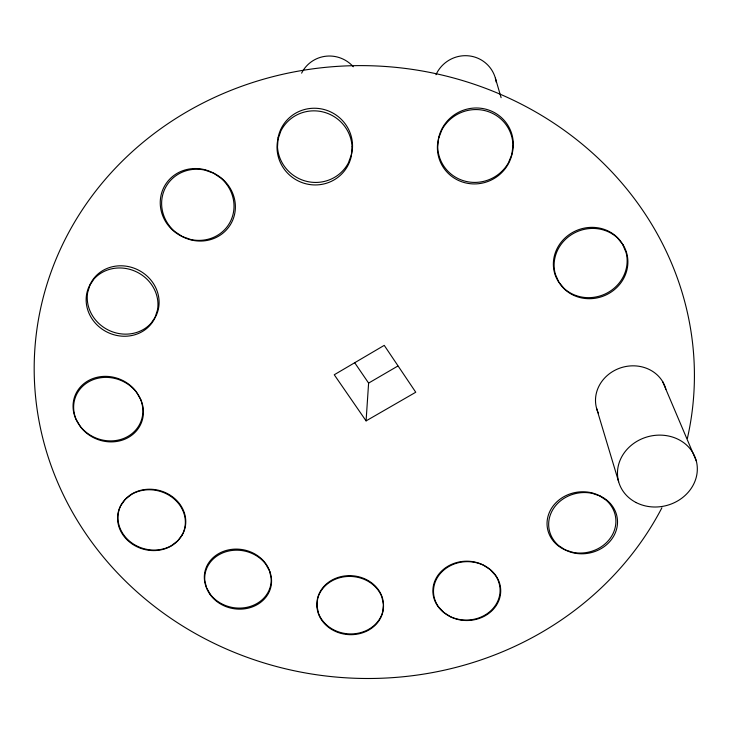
<?xml version="1.0" encoding="UTF-8"?>
<svg xmlns="http://www.w3.org/2000/svg" width="734" height="734" viewBox="0 0 734 734"><rect width="100%" height="100%" fill="white"/><g stroke="black" fill="none" stroke-linecap="round" stroke-linejoin="round"><path stroke-width="1.1" d="M366.082 420.885L334.254 374.762L384.24 345.365L415.756 392.24L366.082 420.885L368.606 383.093L354.614 362.596M368.606 383.093L397.81 366.064M662.563 381.46L696.3 460.952M596.604 408.416L618.661 481.798M495.386 78.189L501.111 97.677M661.912 507.763A330.245 306.298 4.3 0 1 107.632 562.07A330.245 306.298 4.3 0 1 286.829 73.382A330.245 306.298 4.3 0 1 687.419 438.207M598.504 413.37A35.948 32.507 -16.1 0 1 619.835 368.129A35.948 32.507 -16.1 0 1 665.903 389.304M435.968 74.73A32.048 31.424 -43.4 0 1 469.356 55.922A32.048 31.424 -43.4 0 1 496.257 82.236M301.61 73.152A31.828 31.397 48 0 1 353.302 66.748M278.122 137.478L277.489 147.13A37.746 36.92 27.8 0 0 307.363 181.527A37.746 36.92 27.8 0 0 348.393 162.893L351.687 153.865A37.746 36.92 27.8 0 0 322.602 109.155A37.746 36.92 27.8 0 0 278.122 137.478M352.072 146.791L351.265 156.415A37.718 36.874 27.2 0 1 306.959 184.032A37.718 36.874 27.2 0 1 277.736 140.038L280.893 130.918A37.718 36.874 27.2 0 1 322.198 111.761A37.718 36.874 27.2 0 1 352.072 146.791M317.583 599.063L316.932 606.642A33.342 29.103 4.1 0 0 351.825 634.671A33.342 29.103 4.1 0 0 383.487 604.935L382.001 597.403A33.342 29.103 4.1 0 0 348.567 576.429A33.342 29.103 4.1 0 0 317.583 599.063M383.487 604.174L382.698 611.734A33.342 29.121 4.1 0 1 351.806 633.919A33.342 29.121 4.1 0 1 318.538 613.367L316.914 605.88A33.342 29.121 4.1 0 1 348.558 575.658A33.342 29.121 4.1 0 1 383.487 604.174M438.748 137.322L437.73 147.002A37.994 37.012 -26.7 0 0 466.411 181.5A37.994 37.012 -26.7 0 0 508.433 162.82L512.112 153.755A37.994 37.012 -26.7 0 0 484.633 108.907A37.994 37.012 -26.7 0 0 438.748 137.322M512.947 145.635L511.754 155.287A37.975 36.994 -26.3 0 1 466.053 183.014A37.975 36.994 -26.3 0 1 438.418 138.864L441.951 129.707A37.975 36.994 -26.3 0 1 484.293 110.485A37.975 36.994 -26.3 0 1 512.947 145.635M90.227 284.205L87.63 292.609A36.526 33.553 26.9 0 0 108.577 330.181A36.526 33.553 26.9 0 0 150.938 323.419L155.874 316.226A36.526 33.553 26.9 0 0 137.79 269.773A36.526 33.553 26.9 0 0 90.227 284.205M157.471 310.042L154.746 318.345A36.498 33.507 26.8 0 1 107.448 332.273A36.498 33.507 26.8 0 1 89.126 286.361L93.98 279.021A36.498 33.507 26.8 0 1 136.689 271.956A36.498 33.507 26.8 0 1 157.471 310.042M125.532 498.955L120.89 505.469A34.195 30.112 15.7 0 0 130.377 541.848A34.195 30.112 15.7 0 0 171.472 545.582L177.931 540.619A34.195 30.112 15.7 0 0 173.398 497.469A34.195 30.112 15.7 0 0 125.532 498.955M182.225 534.747L177.518 541.141A34.186 30.103 15.7 0 1 129.936 542.343A34.186 30.103 15.7 0 1 125.119 499.496L131.588 494.395A34.186 30.103 15.7 0 1 173.022 498.028A34.186 30.103 15.7 0 1 182.225 534.747M572.346 552.262L564.125 549.472A34.535 30.544 -9.2 0 1 551.775 507.928A34.535 30.544 -9.2 0 1 599.017 495.459L606.137 500.193A34.535 30.544 -9.2 0 1 611.128 536.958A34.535 30.544 -9.2 0 1 572.346 552.262M600.641 496.221L592.31 493.358A34.535 30.525 -9.2 0 0 553.372 508.745A34.535 30.525 -9.2 0 0 558.675 545.61L565.731 550.216A34.535 30.525 -9.2 0 0 612.771 537.655A34.535 30.525 -9.2 0 0 600.641 496.221M190.739 239.504L181.628 236.302A37.406 35.397 30.8 0 1 163.71 187.684A37.406 35.397 30.8 0 1 212.869 172.738L221.026 178.234A37.406 35.397 30.8 0 1 230.513 221.301A37.406 35.397 30.8 0 1 190.739 239.504M214.255 173.435L205.006 170.123A37.388 35.397 30.7 0 0 165.058 188.445A37.388 35.397 30.7 0 0 174.921 231.632L182.995 236.972A37.388 35.397 30.7 0 0 231.916 221.916A37.388 35.397 30.7 0 0 214.255 173.435M450.364 616.606L443.327 612.174A33.617 29.443 -2 0 1 442.235 570.446A33.617 29.443 -2 0 1 489.881 569.309L495.358 575.328A33.617 29.443 -2 0 1 490.688 610.871A33.617 29.443 -2 0 1 450.364 616.606M490.514 569.768L483.412 565.217A33.617 29.433 -2 0 0 442.822 570.933A33.617 29.433 -2 0 0 438.455 606.724L443.942 612.615A33.617 29.433 -2 0 0 491.349 611.284A33.617 29.433 -2 0 0 490.514 569.768M564.061 288.398L558.253 281.416A37.223 34.81 -22 0 1 572.116 232.733A37.223 34.81 -22 0 1 622.515 244.037L626.056 252.45A37.223 34.81 -22 0 1 608.348 292.316A37.223 34.81 -22 0 1 564.061 288.398M623.258 245.101L617.487 237.954A37.214 34.792 -21.9 0 0 572.832 233.825A37.214 34.792 -21.9 0 0 555.354 274.186L559.005 282.462A37.214 34.792 -21.9 0 0 609.128 293.334A37.214 34.792 -21.9 0 0 623.258 245.101M80.511 426.885L76.097 419.27A35.37 31.736 21.7 0 1 110.586 377.661A35.37 31.736 21.7 0 1 139.24 427.032A35.37 31.736 21.7 0 1 80.511 426.885M210.282 594.274L206.291 587.301A33.562 29.36 10.1 0 1 226.659 550.344A33.562 29.36 10.1 0 1 269.387 570.327L271.121 577.961A33.562 29.36 10.1 0 1 248.826 606.862A33.562 29.36 10.1 0 1 210.282 594.274M140.607 399.47L136.276 391.745A35.388 31.755 21.7 0 0 77.492 390.818A35.388 31.755 21.7 0 0 105.384 440.547A35.388 31.755 21.7 0 0 140.607 399.47M269.763 571.41L265.864 564.336A33.553 29.351 10.1 0 0 227.026 551.436A33.553 29.351 10.1 0 0 204.832 580.796L206.685 588.365A33.553 29.351 10.1 0 0 249.23 607.908A33.553 29.351 10.1 0 0 269.763 571.41M636.213 502.597A40.196 35.645 -14.5 0 0 697.3 470.246A40.196 35.645 -14.5 0 0 638.672 440.354A40.196 35.645 -14.5 0 0 636.213 502.597"/></g></svg>
